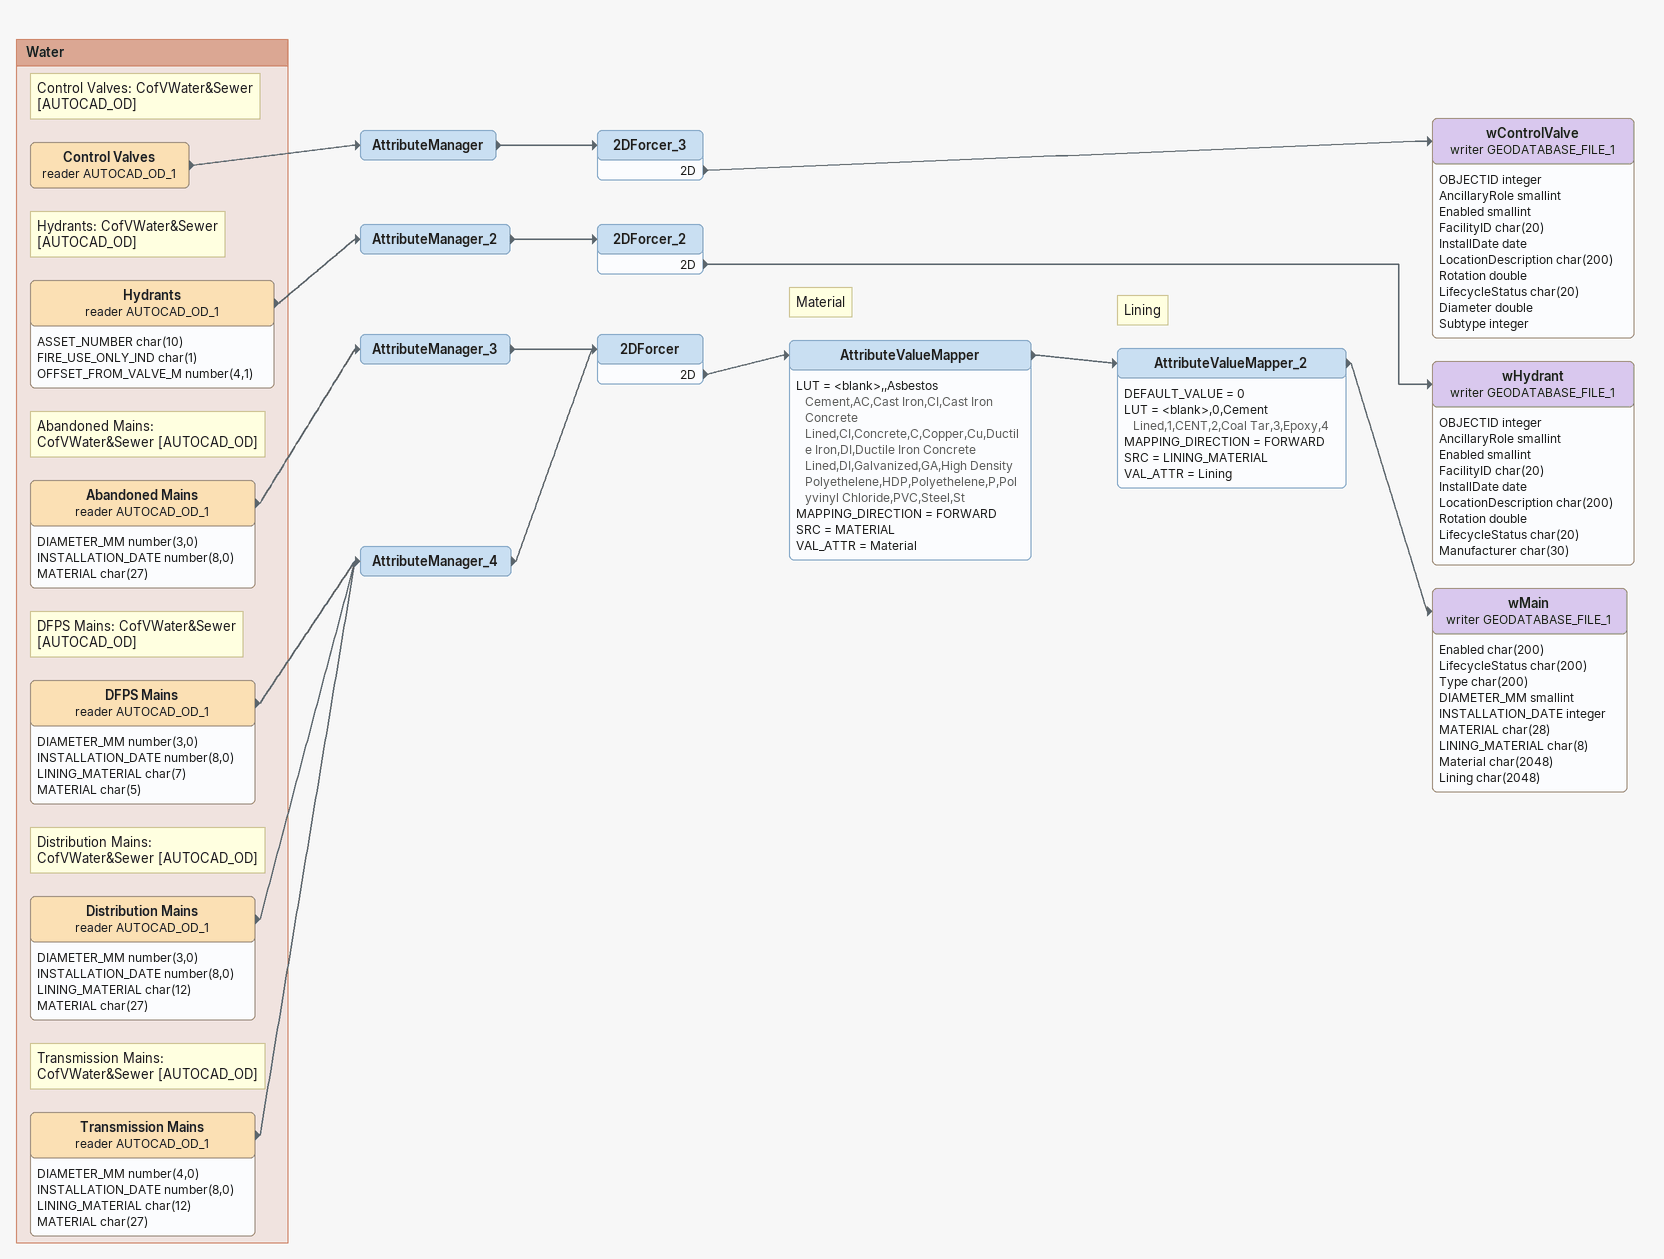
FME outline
AttributeManager
    -> 2DForcer_3
2DForcer_3
    2D -> wControlValve (writer GEODATABASE_FILE_1)
wControlValve (writer GEODATABASE_FILE_1)
    attributes: OBJECTID integer, AncillaryRole smallint, Enabled smallint, FacilityID char(20), InstallDate date, LocationDescription char(200), Rotation double, LifecycleStatus char(20), Diameter double, Subtype integer
AttributeManager_2
    -> 2DForcer_2
2DForcer_2
    2D -> wHydrant (writer GEODATABASE_FILE_1)
wHydrant (writer GEODATABASE_FILE_1)
    attributes: OBJECTID integer, AncillaryRole smallint, Enabled smallint, FacilityID char(20), InstallDate date, LocationDescription char(200), Rotation double, LifecycleStatus char(20), Manufacturer char(30)
AttributeManager_3
    -> 2DForcer
AttributeManager_4
    -> 2DForcer
2DForcer
    2D -> AttributeValueMapper
Note: Material
AttributeValueMapper
    LUT = <blank>,,Asbestos Cement,AC,Cast Iron,CI,Cast Iron Concrete Lined,CI,Concrete,C,Copper,Cu,Ductile Iron,DI,Ductile Iron Concrete Lined,DI,Galvanized,GA,High Density Polyethelene,HDP,Polyethelene,P,Polyvinyl Chloride,PVC,Steel,St
    MAPPING_DIRECTION = FORWARD
    SRC = MATERIAL
    VAL_ATTR = Material
    -> AttributeValueMapper_2
Note: Lining
AttributeValueMapper_2
    DEFAULT_VALUE = 0
    LUT = <blank>,0,Cement Lined,1,CENT,2,Coal Tar,3,Epoxy,4
    MAPPING_DIRECTION = FORWARD
    SRC = LINING_MATERIAL
    VAL_ATTR = Lining
    -> wMain (writer GEODATABASE_FILE_1)
wMain (writer GEODATABASE_FILE_1)
    attributes: Enabled char(200), LifecycleStatus char(200), Type char(200), DIAMETER_MM smallint, INSTALLATION_DATE integer, MATERIAL char(28), LINING_MATERIAL char(8), Material char(2048), Lining char(2048)

Bookmark: Water
Note: Control Valves: CofVWater&Sewer [AUTOCAD_OD]
Control Valves (reader AUTOCAD_OD_1)
    -> AttributeManager
Note: Hydrants: CofVWater&Sewer [AUTOCAD_OD]
Hydrants (reader AUTOCAD_OD_1)
    attributes: ASSET_NUMBER char(10), FIRE_USE_ONLY_IND char(1), OFFSET_FROM_VALVE_M number(4,1)
    -> AttributeManager_2
Note: Abandoned Mains: CofVWater&Sewer [AUTOCAD_OD]
Abandoned Mains (reader AUTOCAD_OD_1)
    attributes: DIAMETER_MM number(3,0), INSTALLATION_DATE number(8,0), MATERIAL char(27)
    -> AttributeManager_3
Note: DFPS Mains: CofVWater&Sewer [AUTOCAD_OD]
DFPS Mains (reader AUTOCAD_OD_1)
    attributes: DIAMETER_MM number(3,0), INSTALLATION_DATE number(8,0), LINING_MATERIAL char(7), MATERIAL char(5)
    -> AttributeManager_4
Note: Distribution Mains: CofVWater&Sewer [AUTOCAD_OD]
Distribution Mains (reader AUTOCAD_OD_1)
    attributes: DIAMETER_MM number(3,0), INSTALLATION_DATE number(8,0), LINING_MATERIAL char(12), MATERIAL char(27)
    -> AttributeManager_4
Note: Transmission Mains: CofVWater&Sewer [AUTOCAD_OD]
Transmission Mains (reader AUTOCAD_OD_1)
    attributes: DIAMETER_MM number(4,0), INSTALLATION_DATE number(8,0), LINING_MATERIAL char(12), MATERIAL char(27)
    -> AttributeManager_4
